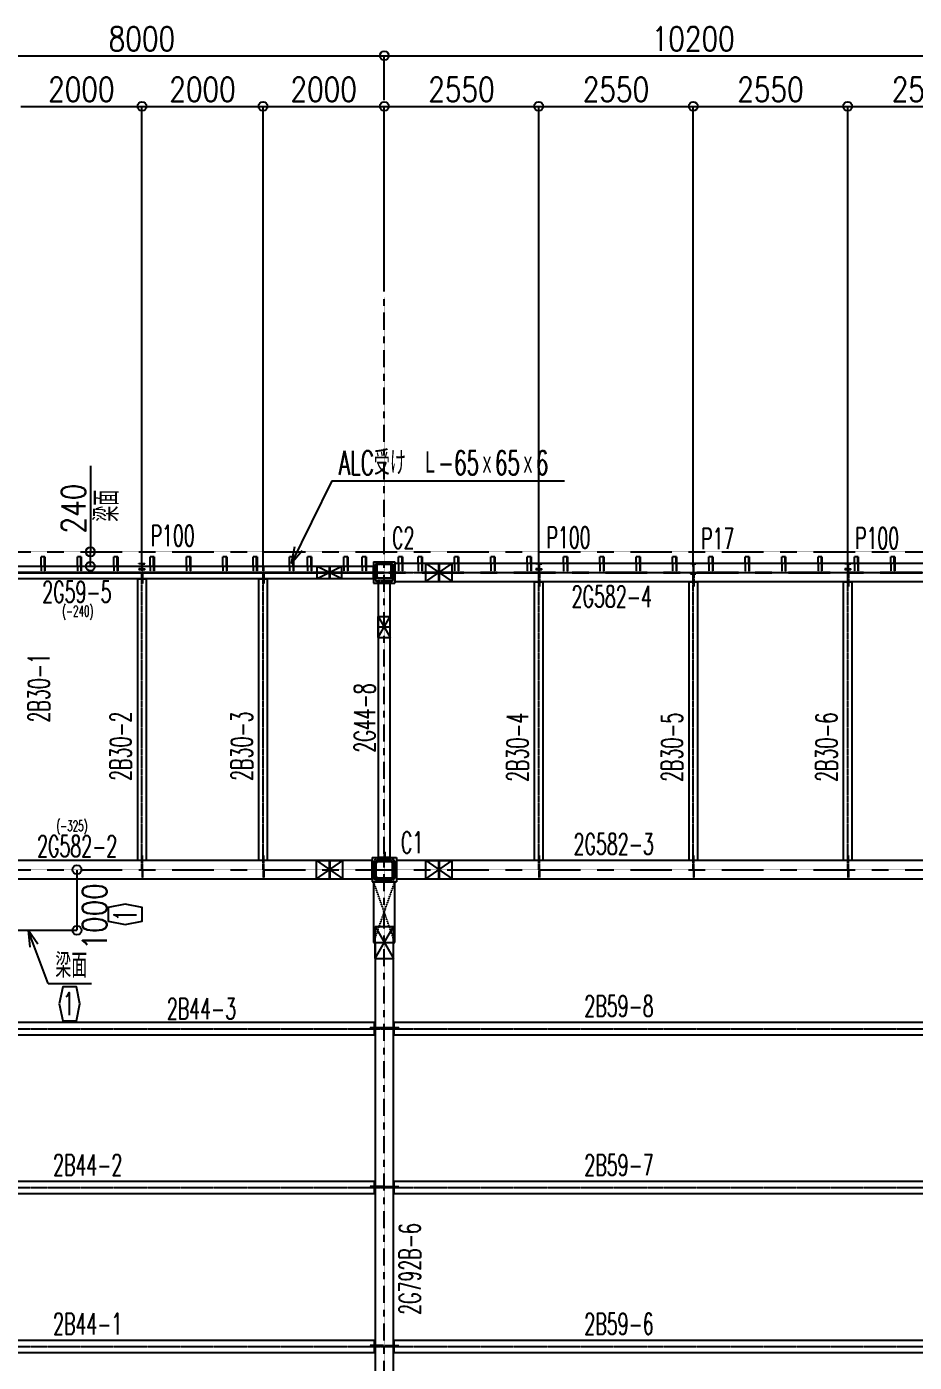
# Model space of a CAD drawing. Header units: millimetres. Extents: x -87051 to 180003, y -2961 to 97158.
# Drawn here: x -66177 to -51527, y 31966 to 54023 of the extents above; entities that cross this region are included whole.
import ezdxf
from ezdxf.enums import TextEntityAlignment as Align

# ---------------------------------------------------------------- set-up
doc = ezdxf.new("R2010")
doc.units = ezdxf.units.MM
doc.header["$LTSCALE"] = 0.2
doc.linetypes.add('CENTER', pattern=[2, 1.25, -0.25, 0.25, -0.25])
doc.linetypes.add('HIDDEN', pattern=[0.375, 0.25, -0.125])
doc.layers.add('梁側', color=7, linetype='Continuous')
doc.styles.get("Standard").update_dxf_attribs({"font": 'simplex.shx', "width": 0.8, "height": 700, "bigfont": 'extfont2.shx'})

msp = doc.modelspace()

# ---------------------------------------------------------------- linework, layer by layer
at = {"color": 8, "linetype": 'Continuous'}
for p, q in [((-68276, 53542.8), (-60276, 53542.8)), ((-60276, 52807.7), (-60276, 53542.8)), ((-60276, 53542.8), (-50076, 53542.8)), ((-60276, 52807.7), (-60276, 53542.8)), ((-66276, 52707.7), (-64276, 52707.7)), ((-64276, 45111.1), (-64276, 52707.7)), ((-64276, 52707.7), (-62276, 52707.7)), ((-64276, 45111.1), (-64276, 52707.7)), ((-62276, 45111.1), (-62276, 52707.7)), ((-62276, 52707.7), (-60276, 52707.7)), ((-62276, 45111.1), (-62276, 52707.7)), ((-60276, 49650.6), (-60276, 52707.7)), ((-60276, 52707.7), (-57726, 52707.7)), ((-60276, 49650.6), (-60276, 52707.7)), ((-57726, 45110.6), (-57726, 52707.7)), ((-57726, 52707.7), (-55176, 52707.7)), ((-57726, 45110.6), (-57726, 52707.7)), ((-55176, 45110.6), (-55176, 52707.7)), ((-55176, 52707.7), (-52626, 52707.7)), ((-55176, 45110.6), (-55176, 52707.7)), ((-52626, 45110.6), (-52626, 52707.7)), ((-52626, 52707.7), (-50076, 52707.7)), ((-52626, 45110.6), (-52626, 52707.7)), ((-65125.5, 46772.8), (-65125.5, 45350.6)), ((-61142.5, 46520.9), (-61813.2, 45160.6)), ((-61142.5, 46520.9), (-57302.5, 46520.9)), ((-65876, 45270.6), (-65941, 45270.6)), ((-65941, 45110.6), (-65941, 45270.6)), ((-65882, 45110.6), (-65882, 45270.6)), ((-65876, 45270.6), (-65876, 45110.6)), ((-65276, 45270.6), (-65341, 45270.6)), ((-65341, 45110.6), (-65341, 45270.6)), ((-65282, 45110.6), (-65282, 45270.6)), ((-65276, 45270.6), (-65276, 45110.6)), ((-65125.5, 45110.6), (-65125.5, 45350.6)), ((-64676, 45270.6), (-64741, 45270.6)), ((-64741, 45110.6), (-64741, 45270.6)), ((-64682, 45110.6), (-64682, 45270.6)), ((-64676, 45270.6), (-64676, 45110.6)), ((-64076, 45270.6), (-64141, 45270.6)), ((-64141, 45110.6), (-64141, 45270.6)), ((-64082, 45110.6), (-64082, 45270.6)), ((-64076, 45270.6), (-64076, 45110.6)), ((-63476, 45270.6), (-63541, 45270.6)), ((-63541, 45110.6), (-63541, 45270.6)), ((-63482, 45110.6), (-63482, 45270.6)), ((-63476, 45270.6), (-63476, 45110.6)), ((-62876, 45270.6), (-62941, 45270.6)), ((-62941, 45110.6), (-62941, 45270.6)), ((-62882, 45110.6), (-62882, 45270.6)), ((-62876, 45270.6), (-62876, 45110.6)), ((-62376, 45270.6), (-62441, 45270.6)), ((-62441, 45110.6), (-62441, 45270.6)), ((-62382, 45110.6), (-62382, 45270.6)), ((-62376, 45270.6), (-62376, 45110.6)), ((-61776, 45270.6), (-61841, 45270.6)), ((-61841, 45110.6), (-61841, 45270.6)), ((-61758.6, 45435.2), (-61813.2, 45160.6)), ((-61813.2, 45160.6), (-61628.6, 45371.1)), ((-61782, 45110.6), (-61782, 45270.6)), ((-61776, 45270.6), (-61776, 45110.6)), ((-61476, 45270.6), (-61541, 45270.6)), ((-61541, 45110.6), (-61541, 45270.6)), ((-61482, 45110.6), (-61482, 45270.6)), ((-61476, 45270.6), (-61476, 45110.6)), ((-60876, 45270.6), (-60941, 45270.6)), ((-60941, 45110.6), (-60941, 45270.6)), ((-60882, 45110.6), (-60882, 45270.6)), ((-60876, 45270.6), (-60876, 45110.6)), ((-60576, 45270.6), (-60641, 45270.6)), ((-60641, 45110.6), (-60641, 45270.6)), ((-60582, 45110.6), (-60582, 45270.6)), ((-60576, 45270.6), (-60576, 45110.6)), ((-59976, 45270.6), (-60041, 45270.6)), ((-60041, 45160.6), (-60041, 45270.6)), ((-59982, 45160.6), (-59982, 45270.6)), ((-59976, 45270.6), (-59976, 45160.6)), ((-59651, 45270.6), (-59716, 45270.6)), ((-59716, 45160.6), (-59716, 45270.6)), ((-59657, 45160.6), (-59657, 45270.6)), ((-59651, 45270.6), (-59651, 45160.6)), ((-59051, 45270.6), (-59116, 45270.6)), ((-59116, 45160.6), (-59116, 45270.6)), ((-59057, 45160.6), (-59057, 45270.6)), ((-59051, 45270.6), (-59051, 45160.6)), ((-58451, 45270.6), (-58516, 45270.6)), ((-58516, 45160.6), (-58516, 45270.6)), ((-58457, 45160.6), (-58457, 45270.6)), ((-58451, 45270.6), (-58451, 45160.6)), ((-57851, 45270.6), (-57916, 45270.6)), ((-57916, 45160.6), (-57916, 45270.6)), ((-57857, 45160.6), (-57857, 45270.6)), ((-57851, 45270.6), (-57851, 45160.6)), ((-57251, 45270.6), (-57316, 45270.6)), ((-57316, 45160.6), (-57316, 45270.6)), ((-57257, 45160.6), (-57257, 45270.6)), ((-57251, 45270.6), (-57251, 45160.6)), ((-56651, 45270.6), (-56716, 45270.6)), ((-56716, 45160.6), (-56716, 45270.6)), ((-56657, 45160.6), (-56657, 45270.6)), ((-56651, 45270.6), (-56651, 45160.6)), ((-56051, 45270.6), (-56116, 45270.6)), ((-56116, 45160.6), (-56116, 45270.6)), ((-56057, 45160.6), (-56057, 45270.6)), ((-56051, 45270.6), (-56051, 45160.6)), ((-55451, 45270.6), (-55516, 45270.6)), ((-55516, 45160.6), (-55516, 45270.6)), ((-55457, 45160.6), (-55457, 45270.6)), ((-55451, 45270.6), (-55451, 45160.6)), ((-54851, 45270.6), (-54916, 45270.6)), ((-54916, 45160.6), (-54916, 45270.6)), ((-54857, 45160.6), (-54857, 45270.6)), ((-54851, 45270.6), (-54851, 45160.6)), ((-54251, 45270.6), (-54316, 45270.6)), ((-54316, 45160.6), (-54316, 45270.6)), ((-54257, 45160.6), (-54257, 45270.6)), ((-54251, 45270.6), (-54251, 45160.6)), ((-53651, 45270.6), (-53716, 45270.6)), ((-53716, 45160.6), (-53716, 45270.6)), ((-53657, 45160.6), (-53657, 45270.6)), ((-53651, 45270.6), (-53651, 45160.6)), ((-53051, 45270.6), (-53116, 45270.6)), ((-53116, 45160.6), (-53116, 45270.6)), ((-53057, 45160.6), (-53057, 45270.6)), ((-53051, 45270.6), (-53051, 45160.6)), ((-52451, 45270.6), (-52516, 45270.6)), ((-52516, 45160.6), (-52516, 45270.6)), ((-52457, 45160.6), (-52457, 45270.6)), ((-52451, 45270.6), (-52451, 45160.6)), ((-51851, 45270.6), (-51916, 45270.6)), ((-51916, 45160.6), (-51916, 45270.6)), ((-51857, 45160.6), (-51857, 45270.6)), ((-51851, 45270.6), (-51851, 45160.6)), ((-68276, 45016.1), (-60276, 45016.1)), ((-68276, 45006.1), (-60276, 45006.1)), ((-61181, 45110.6), (-67371, 45110.6)), ((-64326, 45160.6), (-64226, 45160.6)), ((-64326, 45152.6), (-64326, 45160.6)), ((-64287, 45152.6), (-64326, 45152.6)), ((-64326, 45068.6), (-64326, 45060.6)), ((-64287, 45068.6), (-64326, 45068.6)), ((-64326, 45060.6), (-64226, 45060.6)), ((-64279, 45144.6), (-64279, 45076.6)), ((-64273, 45144.6), (-64273, 45076.6)), ((-64265, 45152.6), (-64226, 45152.6)), ((-64265, 45068.6), (-64226, 45068.6)), ((-64226, 45152.6), (-64226, 45160.6)), ((-64226, 45068.6), (-64226, 45060.6)), ((-61381, 45111.1), (-60976, 45111.1)), ((-61381, 44911.1), (-61381, 45111.1)), ((-61381, 44911.1), (-60976, 45111.1)), ((-61381, 45111.1), (-60976, 44911.1)), ((-61181, 44911.6), (-61181, 45110.6)), ((-61176, 45110.6), (-61176, 44911.6)), ((-60451, 45110.6), (-61176, 45110.6)), ((-60976, 44911.1), (-60976, 45111.1)), ((-60451, 45185.6), (-60101, 45185.6)), ((-60451, 45185.6), (-60451, 44835.6)), ((-60451, 44911.6), (-60451, 45110.6)), ((-60401, 44933.1), (-60401, 45138.1)), ((-60392, 44933.1), (-60392, 45138.1)), ((-60378.5, 45160.6), (-60173.5, 45160.6)), ((-60378.5, 45151.6), (-60173.5, 45151.6)), ((-60160, 44933.1), (-60160, 45138.1)), ((-60151, 44933.1), (-60151, 45138.1)), ((-60101, 45185.6), (-60101, 44835.6)), ((-60101, 45160.6), (-60101, 44860.6)), ((-59376, 45160.6), (-60101, 45160.6)), ((-59591, 45160.6), (-59156, 45160.6)), ((-59591, 44860.6), (-59591, 45160.6)), ((-59591, 44860.6), (-59156, 45160.6)), ((-59591, 45160.6), (-59156, 44860.6)), ((-59376, 44860.6), (-59376, 45160.6)), ((-59371, 45160.6), (-59371, 44860.6)), ((-50981, 45160.6), (-59371, 45160.6)), ((-59156, 44860.6), (-59156, 45160.6)), ((-57776, 45160.6), (-57676, 45160.6)), ((-57776, 45152.6), (-57776, 45160.6)), ((-57737, 45152.6), (-57776, 45152.6)), ((-57776, 45068.6), (-57776, 45060.6)), ((-57737, 45068.6), (-57776, 45068.6)), ((-57776, 45060.6), (-57676, 45060.6)), ((-57729, 45144.6), (-57729, 45076.6)), ((-57723, 45144.6), (-57723, 45076.6)), ((-57715, 45152.6), (-57676, 45152.6)), ((-57715, 45068.6), (-57676, 45068.6)), ((-57676, 45152.6), (-57676, 45160.6)), ((-57676, 45068.6), (-57676, 45060.6)), ((-55221, 45160.6), (-55131, 45160.6)), ((-55221, 45152.6), (-55221, 45160.6)), ((-55186.5, 45152.6), (-55221, 45152.6)), ((-55178.5, 45144.6), (-55178.5, 45001.6)), ((-55173.5, 45144.6), (-55173.5, 45001.6)), ((-55165.5, 45152.6), (-55131, 45152.6)), ((-55131, 45152.6), (-55131, 45160.6)), ((-52676, 45160.6), (-52576, 45160.6)), ((-52676, 45152.6), (-52676, 45160.6)), ((-52637, 45152.6), (-52676, 45152.6)), ((-52676, 45068.6), (-52676, 45060.6)), ((-52637, 45068.6), (-52676, 45068.6)), ((-52676, 45060.6), (-52576, 45060.6)), ((-52629, 45144.6), (-52629, 45076.6)), ((-52623, 45144.6), (-52623, 45076.6)), ((-52615, 45152.6), (-52576, 45152.6)), ((-52615, 45068.6), (-52576, 45068.6)), ((-52576, 45152.6), (-52576, 45160.6)), ((-52576, 45068.6), (-52576, 45060.6)), ((-67371, 44911.6), (-61181, 44911.6)), ((-64201, 44901.6), (-64351, 44901.6)), ((-64351, 44901.6), (-64351, 40260.6)), ((-64272.8, 44911.6), (-64272.8, 44901.6)), ((-64263.8, 44911.6), (-64263.8, 44901.6)), ((-64201, 40260.6), (-64201, 44901.6)), ((-62201, 44901.6), (-62351, 44901.6)), ((-62351, 44901.6), (-62351, 40260.6)), ((-62272.8, 44911.6), (-62272.8, 44901.6)), ((-62263.8, 44911.6), (-62263.8, 44901.6)), ((-62201, 40260.6), (-62201, 44901.6)), ((-61381, 44911.1), (-60976, 44911.1)), ((-61176, 44911.6), (-60451, 44911.6)), ((-60451, 44835.6), (-60101, 44835.6)), ((-60378.5, 44919.6), (-60173.5, 44919.6)), ((-60378.5, 44910.6), (-60173.5, 44910.6)), ((-60176.5, 44835.6), (-60375.5, 44835.6)), ((-60375.5, 44835.6), (-60375.5, 44110.6)), ((-60176.5, 44110.6), (-60176.5, 44835.6)), ((-60101, 44860.6), (-59376, 44860.6)), ((-59591, 44860.6), (-59156, 44860.6)), ((-59371, 44860.6), (-50981, 44860.6)), ((-57651, 44850.6), (-57801, 44850.6)), ((-57801, 44850.6), (-57801, 40260.6)), ((-57722.8, 44860.6), (-57722.8, 44850.6)), ((-57713.8, 44860.6), (-57713.8, 44850.6)), ((-57651, 40260.6), (-57651, 44850.6)), ((-55101, 44850.6), (-55251, 44850.6)), ((-55251, 44850.6), (-55251, 40260.6)), ((-55221, 44993.6), (-55221, 44985.6)), ((-55186.5, 44993.6), (-55221, 44993.6)), ((-55221, 44985.6), (-55131, 44985.6)), ((-55172.8, 44860.6), (-55172.8, 44850.6)), ((-55165.5, 44993.6), (-55131, 44993.6)), ((-55163.8, 44860.6), (-55163.8, 44850.6)), ((-55131, 44993.6), (-55131, 44985.6)), ((-55101, 40260.6), (-55101, 44850.6)), ((-52551, 44850.6), (-52701, 44850.6)), ((-52701, 44850.6), (-52701, 40260.6)), ((-52622.8, 44860.6), (-52622.8, 44850.6)), ((-52613.8, 44860.6), (-52613.8, 44850.6)), ((-52551, 40260.6), (-52551, 44850.6)), ((-60376, 44280.6), (-60176, 44280.6)), ((-60376, 43935.6), (-60376, 44280.6)), ((-60376, 43935.6), (-60176, 44280.6)), ((-60376, 44280.6), (-60176, 43935.6)), ((-60176, 43935.6), (-60176, 44280.6)), ((-60376, 43935.6), (-60176, 43935.6)), ((-60375.5, 44110.6), (-60176.5, 44110.6)), ((-60176.5, 44105.6), (-60375.5, 44105.6)), ((-60375.5, 44105.6), (-60375.5, 40310.6)), ((-60176.5, 40310.6), (-60176.5, 44105.6)), ((-61181, 40250.6), (-67371, 40250.6)), ((-64351, 40260.6), (-64201, 40260.6)), ((-64272.8, 40250.6), (-64272.8, 40260.6)), ((-64263.8, 40250.6), (-64263.8, 40260.6)), ((-62351, 40260.6), (-62201, 40260.6)), ((-62272.8, 40250.6), (-62272.8, 40260.6)), ((-62263.8, 40250.6), (-62263.8, 40260.6)), ((-61396, 40250.6), (-60961, 40250.6)), ((-61396, 39950.6), (-61396, 40250.6)), ((-61396, 39950.6), (-60961, 40250.6)), ((-61396, 40250.6), (-60961, 39950.6)), ((-61181, 39950.6), (-61181, 40250.6)), ((-61176, 40250.6), (-61176, 39950.6)), ((-60476, 40250.6), (-61176, 40250.6)), ((-60961, 39950.6), (-60961, 40250.6)), ((-60476, 40300.6), (-60076, 40300.6)), ((-60476, 40300.6), (-60476, 39900.6)), ((-60476, 39950.6), (-60476, 40250.6)), ((-60426, 39990.6), (-60426, 40210.6)), ((-60410, 39990.6), (-60410, 40210.6)), ((-60386, 40250.6), (-60166, 40250.6)), ((-60386, 40234.6), (-60166, 40234.6)), ((-60375.5, 40310.6), (-60176.5, 40310.6)), ((-60272, 40300.6), (-60272, 40310.6)), ((-60260, 40300.6), (-60260, 40310.6)), ((-60142, 39990.6), (-60142, 40210.6)), ((-60126, 39990.6), (-60126, 40210.6)), ((-60076, 40300.6), (-60076, 39900.6)), ((-60076, 40250.6), (-60076, 39950.6)), ((-59376, 40250.6), (-60076, 40250.6)), ((-59591, 40250.6), (-59156, 40250.6)), ((-59591, 39950.6), (-59591, 40250.6)), ((-59591, 39950.6), (-59156, 40250.6)), ((-59591, 40250.6), (-59156, 39950.6)), ((-59376, 39950.6), (-59376, 40250.6)), ((-59371, 40250.6), (-59371, 39950.6)), ((-50981, 40250.6), (-59371, 40250.6)), ((-59156, 39950.6), (-59156, 40250.6)), ((-57801, 40260.6), (-57651, 40260.6)), ((-57722.8, 40250.6), (-57722.8, 40260.6)), ((-57713.8, 40250.6), (-57713.8, 40260.6)), ((-55251, 40260.6), (-55101, 40260.6)), ((-55172.8, 40250.6), (-55172.8, 40260.6)), ((-55163.8, 40250.6), (-55163.8, 40260.6)), ((-52701, 40260.6), (-52551, 40260.6)), ((-52622.8, 40250.6), (-52622.8, 40260.6)), ((-52613.8, 40250.6), (-52613.8, 40260.6)), ((-67371, 39950.6), (-61181, 39950.6)), ((-65347.6, 40100.6), (-65347.6, 39100.6)), ((-61396, 39950.6), (-60961, 39950.6)), ((-61176, 39950.6), (-60476, 39950.6)), ((-60386, 39966.6), (-60166, 39966.6)), ((-60386, 39950.6), (-60166, 39950.6)), ((-60076, 39950.6), (-59376, 39950.6)), ((-59591, 39950.6), (-59156, 39950.6)), ((-59371, 39950.6), (-50981, 39950.6)), ((-60476, 39900.6), (-60076, 39900.6)), ((-60101, 39900.6), (-60451, 39900.6)), ((-60451, 39900.6), (-60451, 38900.6)), ((-60101, 38900.6), (-60101, 39900.6)), ((-66701.3, 39100.6), (-65347.6, 39100.6)), ((-65991.3, 38872.3), (-66153.5, 39100.6)), ((-66153.5, 39100.6), (-66127.2, 38821.9)), ((-65825.8, 38219.1), (-66153.5, 39100.6)), ((-60426, 39160.6), (-60126, 39160.6)), ((-60426, 38635.6), (-60426, 39160.6)), ((-60426, 38635.6), (-60126, 39160.6)), ((-60426, 39160.6), (-60126, 38635.6)), ((-60126, 38635.6), (-60126, 39160.6)), ((-60451, 38900.6), (-60101, 38900.6)), ((-60126, 38895.6), (-60426, 38895.6)), ((-60426, 38895.6), (-60426, 30805.6)), ((-60126, 30805.6), (-60126, 38895.6)), ((-60426, 38635.6), (-60126, 38635.6)), ((-65825.8, 38219.1), (-65105.8, 38219.1)), ((-60436, 37575.1), (-68116, 37575.1)), ((-60436, 37376.1), (-60436, 37575.1)), ((-60116, 37575.1), (-60116, 37376.1)), ((-50236, 37575.1), (-60116, 37575.1)), ((-68116, 37376.1), (-60436, 37376.1)), ((-60426, 37491.6), (-60436, 37491.6)), ((-60426, 37479.6), (-60436, 37479.6)), ((-60126, 37492.6), (-60116, 37492.6)), ((-60126, 37480.6), (-60116, 37480.6)), ((-60116, 37376.1), (-50236, 37376.1)), ((-60436, 34950.1), (-68116, 34950.1)), ((-60436, 34751.1), (-60436, 34950.1)), ((-60426, 34866.6), (-60436, 34866.6)), ((-60426, 34854.6), (-60436, 34854.6)), ((-60126, 34867.6), (-60116, 34867.6)), ((-60126, 34855.6), (-60116, 34855.6)), ((-60116, 34950.1), (-60116, 34751.1)), ((-50236, 34950.1), (-60116, 34950.1)), ((-68116, 34751.1), (-60436, 34751.1)), ((-60116, 34751.1), (-50236, 34751.1)), ((-60436, 32325.1), (-68116, 32325.1)), ((-60436, 32126.1), (-60436, 32325.1)), ((-60426, 32241.6), (-60436, 32241.6)), ((-60426, 32229.6), (-60436, 32229.6)), ((-60126, 32242.6), (-60116, 32242.6)), ((-60126, 32230.6), (-60116, 32230.6)), ((-60116, 32325.1), (-60116, 32126.1)), ((-50236, 32325.1), (-60116, 32325.1)), ((-68116, 32126.1), (-60436, 32126.1)), ((-60116, 32126.1), (-50236, 32126.1))]:
    msp.add_line(p, q, dxfattribs=at)
at = {"color": 8, "linetype": 'CENTER'}
for p, q in [((-60276, 16438.1), (-60276, 49550.6)), ((-80226, 45350.6), (-30273.8, 45350.6)), ((-60276, 45016.6), (-50076, 45016.6)), ((-60276, 45004.6), (-50076, 45004.6)), ((-80226, 40100.6), (-30273.8, 40100.6))]:
    msp.add_line(p, q, dxfattribs=at)
at = {"color": 8, "linetype": 'HIDDEN'}
for p, q in [((-68276, 45011.1), (-60276, 45011.1)), ((-65941, 45110.6), (-65941, 45016.1)), ((-65941, 45016.1), (-65876, 45016.1)), ((-65882, 45110.6), (-65882, 45016.1)), ((-65876, 45110.6), (-65876, 45016.1)), ((-65341, 45110.6), (-65341, 45016.1)), ((-65341, 45016.1), (-65276, 45016.1)), ((-65282, 45110.6), (-65282, 45016.1)), ((-65276, 45110.6), (-65276, 45016.1)), ((-64741, 45110.6), (-64741, 45016.1)), ((-64741, 45016.1), (-64676, 45016.1)), ((-64682, 45110.6), (-64682, 45016.1)), ((-64676, 45110.6), (-64676, 45016.1)), ((-64276, 40100.6), (-64276, 45011.1)), ((-64272.8, 45016.1), (-64272.8, 45110.6)), ((-64272.8, 45110.6), (-64263.8, 45110.6)), ((-64272.8, 45016.1), (-64263.8, 45016.1)), ((-64272.8, 45006.1), (-64272.8, 44911.6)), ((-64272.8, 45006.1), (-64263.8, 45006.1)), ((-64263.8, 45016.1), (-64263.8, 45110.6)), ((-64263.8, 45006.1), (-64263.8, 44911.6)), ((-64141, 45110.6), (-64141, 45016.1)), ((-64141, 45016.1), (-64076, 45016.1)), ((-64082, 45110.6), (-64082, 45016.1)), ((-64076, 45110.6), (-64076, 45016.1)), ((-63541, 45110.6), (-63541, 45016.1)), ((-63541, 45016.1), (-63476, 45016.1)), ((-63482, 45110.6), (-63482, 45016.1)), ((-63476, 45110.6), (-63476, 45016.1)), ((-62941, 45110.6), (-62941, 45016.1)), ((-62941, 45016.1), (-62876, 45016.1)), ((-62882, 45110.6), (-62882, 45016.1)), ((-62876, 45110.6), (-62876, 45016.1)), ((-62441, 45110.6), (-62441, 45016.1)), ((-62441, 45016.1), (-62376, 45016.1)), ((-62382, 45110.6), (-62382, 45016.1)), ((-62376, 45110.6), (-62376, 45016.1)), ((-62276, 40100.6), (-62276, 45011.1)), ((-62272.8, 45016.1), (-62272.8, 45110.6)), ((-62272.8, 45110.6), (-62263.8, 45110.6)), ((-62272.8, 45016.1), (-62263.8, 45016.1)), ((-62272.8, 45006.1), (-62272.8, 44911.6)), ((-62272.8, 45006.1), (-62263.8, 45006.1)), ((-62263.8, 45016.1), (-62263.8, 45110.6)), ((-62263.8, 45006.1), (-62263.8, 44911.6)), ((-61841, 45110.6), (-61841, 45016.1)), ((-61841, 45016.1), (-61776, 45016.1)), ((-61782, 45110.6), (-61782, 45016.1)), ((-61776, 45110.6), (-61776, 45016.1)), ((-61541, 45110.6), (-61541, 45016.1)), ((-61541, 45016.1), (-61476, 45016.1)), ((-61482, 45110.6), (-61482, 45016.1)), ((-61476, 45110.6), (-61476, 45016.1)), ((-60941, 45110.6), (-60941, 45016.1)), ((-60941, 45016.1), (-60876, 45016.1)), ((-60882, 45110.6), (-60882, 45016.1)), ((-60876, 45110.6), (-60876, 45016.1)), ((-60641, 45110.6), (-60641, 45016.1)), ((-60641, 45016.1), (-60576, 45016.1)), ((-60582, 45110.6), (-60582, 45016.1)), ((-60576, 45110.6), (-60576, 45016.1)), ((-60426, 44890.6), (-60426, 45130.6)), ((-60414, 44890.6), (-60414, 45130.6)), ((-60396, 45160.6), (-60156, 45160.6)), ((-60396, 45148.6), (-60156, 45148.6)), ((-60276, 45010.6), (-50076, 45010.6)), ((-60138, 44890.6), (-60138, 45130.6)), ((-60126, 44890.6), (-60126, 45130.6)), ((-60041, 45160.6), (-60041, 45016.6)), ((-59982, 45160.6), (-59982, 45016.6)), ((-59976, 45160.6), (-59976, 45016.6)), ((-59716, 45160.6), (-59716, 45016.6)), ((-59657, 45160.6), (-59657, 45016.6)), ((-59651, 45160.6), (-59651, 45016.6)), ((-59116, 45160.6), (-59116, 45016.6)), ((-59057, 45160.6), (-59057, 45016.6)), ((-59051, 45160.6), (-59051, 45016.6)), ((-58516, 45160.6), (-58516, 45016.6)), ((-58457, 45160.6), (-58457, 45016.6)), ((-58451, 45160.6), (-58451, 45016.6)), ((-57916, 45160.6), (-57916, 45016.6)), ((-57857, 45160.6), (-57857, 45016.6)), ((-57851, 45160.6), (-57851, 45016.6)), ((-57726, 40100.6), (-57726, 45010.6)), ((-57722.8, 45016.6), (-57722.8, 45160.6)), ((-57722.8, 45160.6), (-57713.8, 45160.6)), ((-57722.8, 45016.6), (-57713.8, 45016.6)), ((-57722.8, 45004.6), (-57722.8, 44860.6)), ((-57722.8, 45004.6), (-57713.8, 45004.6)), ((-57713.8, 45016.6), (-57713.8, 45160.6)), ((-57713.8, 45004.6), (-57713.8, 44860.6)), ((-57316, 45160.6), (-57316, 45016.6)), ((-57257, 45160.6), (-57257, 45016.6)), ((-57251, 45160.6), (-57251, 45016.6)), ((-56716, 45160.6), (-56716, 45016.6)), ((-56657, 45160.6), (-56657, 45016.6)), ((-56651, 45160.6), (-56651, 45016.6)), ((-56116, 45160.6), (-56116, 45016.6)), ((-56057, 45160.6), (-56057, 45016.6)), ((-56051, 45160.6), (-56051, 45016.6)), ((-55516, 45160.6), (-55516, 45016.6)), ((-55457, 45160.6), (-55457, 45016.6)), ((-55451, 45160.6), (-55451, 45016.6)), ((-55176, 40100.6), (-55176, 45010.6)), ((-55172.8, 45016.6), (-55172.8, 45160.6)), ((-55172.8, 45160.6), (-55163.8, 45160.6)), ((-55172.8, 45016.6), (-55163.8, 45016.6)), ((-55172.8, 45004.6), (-55172.8, 44860.6)), ((-55172.8, 45004.6), (-55163.8, 45004.6)), ((-55163.8, 45016.6), (-55163.8, 45160.6)), ((-55163.8, 45004.6), (-55163.8, 44860.6)), ((-54916, 45160.6), (-54916, 45016.6)), ((-54857, 45160.6), (-54857, 45016.6)), ((-54851, 45160.6), (-54851, 45016.6)), ((-54316, 45160.6), (-54316, 45016.6)), ((-54257, 45160.6), (-54257, 45016.6)), ((-54251, 45160.6), (-54251, 45016.6)), ((-53716, 45160.6), (-53716, 45016.6)), ((-53657, 45160.6), (-53657, 45016.6)), ((-53651, 45160.6), (-53651, 45016.6)), ((-53116, 45160.6), (-53116, 45016.6)), ((-53057, 45160.6), (-53057, 45016.6)), ((-53051, 45160.6), (-53051, 45016.6)), ((-52626, 40100.6), (-52626, 45010.6)), ((-52622.8, 45016.6), (-52622.8, 45160.6)), ((-52622.8, 45160.6), (-52613.8, 45160.6)), ((-52622.8, 45016.6), (-52613.8, 45016.6)), ((-52622.8, 45004.6), (-52622.8, 44860.6)), ((-52622.8, 45004.6), (-52613.8, 45004.6)), ((-52613.8, 45016.6), (-52613.8, 45160.6)), ((-52613.8, 45004.6), (-52613.8, 44860.6)), ((-52516, 45160.6), (-52516, 45016.6)), ((-52457, 45160.6), (-52457, 45016.6)), ((-52451, 45160.6), (-52451, 45016.6)), ((-51916, 45160.6), (-51916, 45016.6)), ((-51857, 45160.6), (-51857, 45016.6)), ((-51851, 45160.6), (-51851, 45016.6)), ((-64272.8, 44901.6), (-64272.8, 44821.6)), ((-64272.8, 44821.6), (-64263.8, 44821.6)), ((-64263.8, 44901.6), (-64263.8, 44821.6)), ((-62272.8, 44901.6), (-62272.8, 44821.6)), ((-62272.8, 44821.6), (-62263.8, 44821.6)), ((-62263.8, 44901.6), (-62263.8, 44821.6)), ((-60396, 44872.6), (-60156, 44872.6)), ((-60396, 44860.6), (-60156, 44860.6)), ((-57722.8, 44850.6), (-57722.8, 44770.6)), ((-57713.8, 44850.6), (-57713.8, 44770.6)), ((-55172.8, 44850.6), (-55172.8, 44770.6)), ((-55163.8, 44850.6), (-55163.8, 44770.6)), ((-52622.8, 44850.6), (-52622.8, 44770.6)), ((-52613.8, 44850.6), (-52613.8, 44770.6)), ((-57722.8, 44770.6), (-57713.8, 44770.6)), ((-55172.8, 44770.6), (-55163.8, 44770.6)), ((-52622.8, 44770.6), (-52613.8, 44770.6)), ((-60272, 40310.6), (-60272, 40390.6)), ((-60272, 40390.6), (-60260, 40390.6)), ((-60260, 40310.6), (-60260, 40390.6)), ((-64272.8, 40260.6), (-64272.8, 40340.6)), ((-64272.8, 40340.6), (-64263.8, 40340.6)), ((-64272.8, 40106.6), (-64272.8, 40250.6)), ((-64263.8, 40260.6), (-64263.8, 40340.6)), ((-64263.8, 40106.6), (-64263.8, 40250.6)), ((-62272.8, 40260.6), (-62272.8, 40340.6)), ((-62272.8, 40340.6), (-62263.8, 40340.6)), ((-62272.8, 40106.6), (-62272.8, 40250.6)), ((-62263.8, 40260.6), (-62263.8, 40340.6)), ((-62263.8, 40106.6), (-62263.8, 40250.6)), ((-60451, 39973.1), (-60451, 40228.1)), ((-60432, 39973.1), (-60432, 40228.1)), ((-60403.5, 40275.6), (-60148.5, 40275.6)), ((-60403.5, 40256.6), (-60148.5, 40256.6)), ((-60272, 40275.6), (-60272, 40300.6)), ((-60272, 40275.6), (-60260, 40275.6)), ((-60260, 40275.6), (-60260, 40300.6)), ((-60120, 39973.1), (-60120, 40228.1)), ((-60101, 39973.1), (-60101, 40228.1)), ((-57722.8, 40260.6), (-57722.8, 40340.6)), ((-57722.8, 40340.6), (-57713.8, 40340.6)), ((-57722.8, 40106.6), (-57722.8, 40250.6)), ((-57713.8, 40260.6), (-57713.8, 40340.6)), ((-57713.8, 40106.6), (-57713.8, 40250.6)), ((-55172.8, 40260.6), (-55172.8, 40340.6)), ((-55172.8, 40340.6), (-55163.8, 40340.6)), ((-55172.8, 40106.6), (-55172.8, 40250.6)), ((-55163.8, 40260.6), (-55163.8, 40340.6)), ((-55163.8, 40106.6), (-55163.8, 40250.6)), ((-52622.8, 40260.6), (-52622.8, 40340.6)), ((-52622.8, 40340.6), (-52613.8, 40340.6)), ((-52622.8, 40106.6), (-52622.8, 40250.6)), ((-52613.8, 40260.6), (-52613.8, 40340.6)), ((-52613.8, 40106.6), (-52613.8, 40250.6)), ((-64272.8, 40106.6), (-64263.8, 40106.6)), ((-64272.8, 40094.6), (-64272.8, 39950.6)), ((-64272.8, 40094.6), (-64263.8, 40094.6)), ((-64272.8, 39950.6), (-64263.8, 39950.6)), ((-64263.8, 40094.6), (-64263.8, 39950.6)), ((-62272.8, 40106.6), (-62263.8, 40106.6)), ((-62272.8, 40094.6), (-62272.8, 39950.6)), ((-62272.8, 40094.6), (-62263.8, 40094.6)), ((-62272.8, 39950.6), (-62263.8, 39950.6)), ((-62263.8, 40094.6), (-62263.8, 39950.6)), ((-60403.5, 39944.6), (-60148.5, 39944.6)), ((-60403.5, 39925.6), (-60148.5, 39925.6)), ((-57722.8, 40106.6), (-57713.8, 40106.6)), ((-57722.8, 40094.6), (-57722.8, 39950.6)), ((-57722.8, 40094.6), (-57713.8, 40094.6)), ((-57722.8, 39950.6), (-57713.8, 39950.6)), ((-57713.8, 40094.6), (-57713.8, 39950.6)), ((-55172.8, 40106.6), (-55163.8, 40106.6)), ((-55172.8, 40094.6), (-55172.8, 39950.6)), ((-55172.8, 40094.6), (-55163.8, 40094.6)), ((-55172.8, 39950.6), (-55163.8, 39950.6)), ((-55163.8, 40094.6), (-55163.8, 39950.6)), ((-52622.8, 40106.6), (-52613.8, 40106.6)), ((-52622.8, 40094.6), (-52622.8, 39950.6)), ((-52622.8, 40094.6), (-52613.8, 40094.6)), ((-52622.8, 39950.6), (-52613.8, 39950.6)), ((-52613.8, 40094.6), (-52613.8, 39950.6)), ((-60451, 38900.6), (-60101, 39900.6)), ((-60101, 38900.6), (-60451, 39900.6)), ((-68276, 37475.6), (-60276, 37475.6)), ((-60436, 37491.6), (-60516, 37491.6)), ((-60516, 37491.6), (-60516, 37479.6)), ((-60436, 37479.6), (-60516, 37479.6)), ((-60283, 37491.6), (-60426, 37491.6)), ((-60283, 37479.6), (-60426, 37479.6)), ((-60283, 37491.6), (-60283, 37479.6)), ((-60276, 37475.6), (-50076, 37475.6)), ((-60269, 37492.6), (-60126, 37492.6)), ((-60269, 37492.6), (-60269, 37480.6)), ((-60269, 37480.6), (-60126, 37480.6)), ((-60116, 37492.6), (-60036, 37492.6)), ((-60116, 37480.6), (-60036, 37480.6)), ((-60036, 37492.6), (-60036, 37480.6)), ((-68276, 34850.6), (-60276, 34850.6)), ((-60436, 34866.6), (-60516, 34866.6)), ((-60516, 34866.6), (-60516, 34854.6)), ((-60436, 34854.6), (-60516, 34854.6)), ((-60283, 34866.6), (-60426, 34866.6)), ((-60283, 34854.6), (-60426, 34854.6)), ((-60283, 34866.6), (-60283, 34854.6)), ((-60276, 34850.6), (-50076, 34850.6)), ((-60269, 34867.6), (-60126, 34867.6)), ((-60269, 34867.6), (-60269, 34855.6)), ((-60269, 34855.6), (-60126, 34855.6)), ((-60116, 34867.6), (-60036, 34867.6)), ((-60116, 34855.6), (-60036, 34855.6)), ((-60036, 34867.6), (-60036, 34855.6)), ((-68276, 32225.6), (-60276, 32225.6)), ((-60436, 32241.6), (-60516, 32241.6)), ((-60516, 32241.6), (-60516, 32229.6)), ((-60436, 32229.6), (-60516, 32229.6)), ((-60283, 32241.6), (-60426, 32241.6)), ((-60283, 32229.6), (-60426, 32229.6)), ((-60283, 32241.6), (-60283, 32229.6)), ((-60276, 32225.6), (-50076, 32225.6)), ((-60269, 32242.6), (-60126, 32242.6)), ((-60269, 32242.6), (-60269, 32230.6)), ((-60269, 32230.6), (-60126, 32230.6)), ((-60116, 32242.6), (-60036, 32242.6)), ((-60116, 32230.6), (-60036, 32230.6)), ((-60036, 32242.6), (-60036, 32230.6))]:
    msp.add_line(p, q, dxfattribs=at)
at = {"color": 8, "linetype": 'Continuous'}
for centre in [(-60276, 53542.8), (-60276, 53542.8), (-64276, 52707.7), (-64276, 52707.7), (-62276, 52707.7), (-62276, 52707.7), (-60276, 52707.7), (-60276, 52707.7), (-57726, 52707.7), (-57726, 52707.7), (-55176, 52707.7), (-55176, 52707.7), (-52626, 52707.7), (-52626, 52707.7), (-65125.5, 45350.6), (-65125.5, 45110.6), (-65347.6, 40100.6), (-65347.6, 39100.6)]:
    msp.add_circle(centre, 75, dxfattribs=at)
for centre, radius, start, end in [((-64287, 45144.6), 8, 0, 90), ((-64287, 45076.6), 8, 270, 0), ((-64265, 45144.6), 8, 90, 180), ((-64265, 45076.6), 8, 180, 270), ((-60378.5, 45138.1), 22.5, 90, 180), ((-60378.5, 45138.1), 13.5, 90, 180), ((-60173.5, 45138.1), 22.5, 0, 90), ((-60173.5, 45138.1), 13.5, 0, 90), ((-57737, 45144.6), 8, 0, 90), ((-57737, 45076.6), 8, 270, 0), ((-57715, 45144.6), 8, 90, 180), ((-57715, 45076.6), 8, 180, 270), ((-55186.5, 45144.6), 8, 0, 90), ((-55186.5, 45001.6), 8, 270, 0), ((-55165.5, 45144.6), 8, 90, 180), ((-55165.5, 45001.6), 8, 180, 270), ((-52637, 45144.6), 8, 0, 90), ((-52637, 45076.6), 8, 270, 0), ((-52615, 45144.6), 8, 90, 180), ((-52615, 45076.6), 8, 180, 270), ((-60378.5, 44933.1), 22.5, 180, 270), ((-60378.5, 44933.1), 13.5, 180, 270), ((-60173.5, 44933.1), 22.5, 270, 0), ((-60173.5, 44933.1), 13.5, 270, 0), ((-60386, 40210.6), 40, 90, 180), ((-60386, 40210.6), 24, 90, 180), ((-60166, 40210.6), 40, 0, 90), ((-60166, 40210.6), 24, 0, 90), ((-60386, 39990.6), 40, 180, 270), ((-60386, 39990.6), 24, 180, 270), ((-60166, 39990.6), 40, 270, 0), ((-60166, 39990.6), 24, 270, 0)]:
    msp.add_arc(centre, radius, start, end, dxfattribs=at)
at = {"color": 8, "linetype": 'HIDDEN'}
for centre, radius, start, end in [((-60396, 45130.6), 30, 90, 180), ((-60396, 45130.6), 18, 90, 180), ((-60156, 45130.6), 30, 0, 90), ((-60156, 45130.6), 18, 0, 90), ((-60396, 44890.6), 30, 180, 270), ((-60396, 44890.6), 18, 180, 270), ((-60156, 44890.6), 30, 270, 0), ((-60156, 44890.6), 18, 270, 0), ((-60403.5, 40228.1), 47.5, 90, 180), ((-60403.5, 40228.1), 28.5, 90, 180), ((-60148.5, 40228.1), 47.5, 0, 90), ((-60148.5, 40228.1), 28.5, 0, 90), ((-60403.5, 39973.1), 47.5, 180, 270), ((-60403.5, 39973.1), 28.5, 180, 270), ((-60148.5, 39973.1), 47.5, 270, 0), ((-60148.5, 39973.1), 28.5, 270, 0)]:
    msp.add_arc(centre, radius, start, end, dxfattribs=at)
at = {"layer": '梁側', "color": 8, "linetype": 'Continuous'}
for points in [[(-64553.1, 39194.3), (-64271.8, 39250.6), (-64271.8, 39475.6), (-64553.1, 39531.8), (-64834.3, 39475.6), (-64834.3, 39250.6), (-64553.1, 39194.3)], [(-65639.1, 37883.7), (-65582.9, 37602.5), (-65357.9, 37602.5), (-65301.6, 37883.7), (-65357.9, 38165), (-65582.9, 38165), (-65639.1, 37883.7)]]:
    msp.add_lwpolyline(points, close=True, dxfattribs=at)

# ---------------------------------------------------------------- texts
at = {"color": 8, "width": 0.8}
for s, p in [('8000', (-64276, 53622.8)), ('10200', (-55176, 53622.8)), ('2000', (-65276, 52787.7)), ('2000', (-63276, 52787.7)), ('2000', (-61276, 52787.7)), ('2550', (-59001, 52787.7)), ('2550', (-56451, 52787.7)), ('2550', (-53901, 52787.7)), ('2550', (-51351, 52787.7))]:
    msp.add_text(s, height=400, dxfattribs=at).set_placement(p, align=Align.CENTER)
at = {"color": 8, "width": 0.6}
for s, height, p in [('ALC受け\u3000Ｌ-65ｘ65ｘ6', 400, (-61022.5, 46620.9)), ('P100', 350, (-64133.8, 45442.1)), ('C2', 350, (-60147.4, 45405.9)), ('P100', 350, (-57599.9, 45411.4)), ('P17', 350, (-55047.3, 45392.4)), ('P100', 350, (-52506.3, 45402.3)), ('2G59-5', 350, (-65920.7, 44513.8)), ('2G582-4', 350, (-57182.4, 44437.8)), ('(-240)', 175, (-65592.2, 44285.3)), ('(-325)', 175, (-65688, 40738.1)), ('2G582-2', 350, (-66006, 40314.2)), ('C1', 350, (-60001, 40375.6)), ('2G582-3', 350, (-57150.4, 40350.6)), ('梁面', 400, (-65705.8, 38319.1)), ('2B44-3', 350, (-63864.7, 37631.4)), ('2B59-8', 350, (-56973, 37675.1)), ('2B44-2', 350, (-65743, 35050.1)), ('2B59-7', 350, (-56973, 35050.1)), ('2B44-1', 350, (-65743, 32425.1)), ('2B59-6', 350, (-56973, 32425.1))]:
    msp.add_text(s, height=height, dxfattribs=at).set_placement(p)
at = {"color": 8}
for s, height, width, p in [('240', 400, 0.8, (-65205.5, 45652.8)), ('2B30-1', 350, 0.6, (-65800.9, 42533.3)), ('2G44-8', 350, 0.6, (-60423.6, 42035.7)), ('2B30-2', 350, 0.6, (-64451, 41570)), ('2B30-3', 350, 0.6, (-62451, 41570)), ('2B30-4', 350, 0.6, (-57901, 41552.1)), ('2B30-5', 350, 0.6, (-55351, 41552.1)), ('2B30-6', 350, 0.6, (-52801, 41552.1)), ('2G792B-6', 350, 0.6, (-59678.1, 32750.9))]:
    msp.add_text(s, height=height, rotation=90, dxfattribs=dict(at, width=width)).set_placement(p)
at = {"color": 8, "width": 0.6}
msp.add_text('梁面', height=400, rotation=90, dxfattribs=at).set_placement((-64859.8, 46112.9), align=Align.MIDDLE_CENTER)
at = {"color": 8, "width": 0.8}
msp.add_text('1000', height=400, rotation=90, dxfattribs=at).set_placement((-64857.3, 39329), align=Align.CENTER)
at = {"layer": '梁側', "color": 8, "width": 0.6}
msp.add_text('1', height=375, rotation=90, dxfattribs=at).set_placement((-64740.6, 39250.6), align=Align.TOP_LEFT)
msp.add_text('1', height=375, dxfattribs=at).set_placement((-65582.9, 38071.2), align=Align.TOP_LEFT)

doc.saveas('drawing.dxf')
